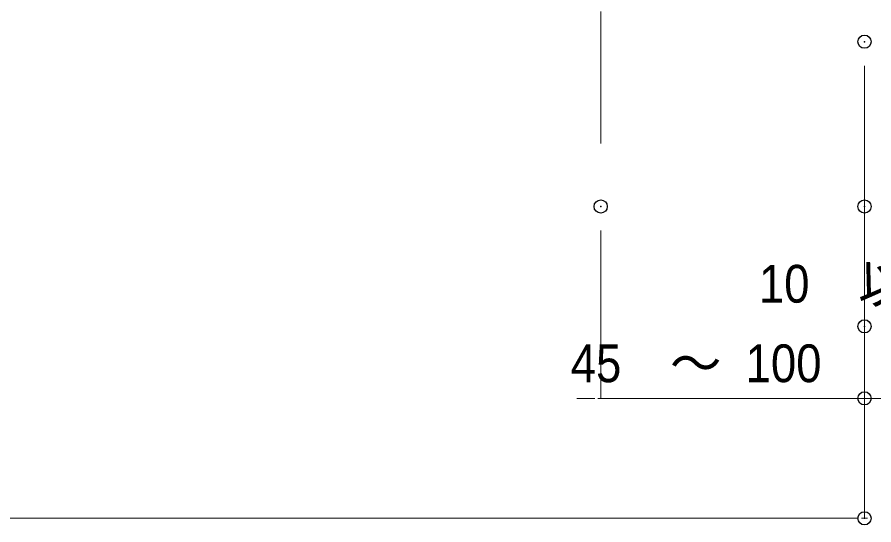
# Model space of a CAD drawing. Units: millimetres, scale not verified. Extents: x -1200 to 1200, y -500 to 500.
# Drawn here: x 982.35 to 1018.09, y -73.74 to -52.57 of the extents above; entities that cross this region are included whole.
import ezdxf
from ezdxf.enums import TextEntityAlignment as Align

# ---------------------------------------------------------------- set-up
doc = ezdxf.new("R2010")
doc.units = ezdxf.units.MM
doc.header["$LTSCALE"] = 1.1
doc.header["$PDMODE"] = 32
doc.header["$PDSIZE"] = 0.55
doc.linetypes.add('CHAIN1', pattern=[8, 5, -1, 1, -1])
for name, color, linetype, lineweight in [('0-0_一般', 7, 'Continuous', 9), ('0-1_0', 7, 'Continuous', 9), ('0-3_寸法', 7, 'Continuous', 9)]:
    doc.layers.add(name, color=color, linetype=linetype, lineweight=lineweight)
doc.layers.add('0-A_Defpoints', color=7, linetype='Continuous')
doc.styles.add('Osaka', font='')
doc.styles.get('Osaka').set_extended_font_data('Osaka')

# ---------------------------------------------------------------- blocks, each defined once
blk = doc.blocks.new('_DOT')
at = {"layer": '0-1_0'}
for p, q in [((-2.5, 0), (-5, 0)), ((-1.25, 0), (1.25, 0))]:
    blk.add_line(p, q, dxfattribs=at)

msp = doc.modelspace()

# ---------------------------------------------------------------- linework, layer by layer
at = {"layer": '0-0_一般', "linetype": 'CHAIN1'}
msp.add_line((1006.696, -57.838), (1006.696, -29.638), dxfattribs=at)
at = {"layer": '0-3_寸法'}
for p, q in [((1017.696, -54.595), (1017.696, -68.464)), ((1006.696, -61.464), (1006.696, -68.464)), ((1017.696, -61.464), (1017.696, -68.464)), ((1017.696, -66.464), (1017.696, -73.464)), ((1006.195, -68.464), (1005.694, -68.464)), ((1006.696, -68.464), (1017.696, -68.464)), ((1017.195, -68.464), (1016.694, -68.464)), ((1019.696, -68.464), (1017.696, -68.464)), ((842.196, -73.464), (1017.195, -73.464))]:
    msp.add_line(p, q, dxfattribs=at)
at = {"layer": '0-A_Defpoints'}
for p in [(1017.696, -53.595), (1006.696, -60.464), (1017.696, -60.464), (1017.696, -65.464), (1017.696, -68.464), (1017.696, -73.464)]:
    msp.add_point(p, dxfattribs=at)

# ---------------------------------------------------------------- block references
at = {"layer": '0-3_寸法', "xscale": 0.1001489, "yscale": 0.1001489}
for p in [(1006.696, -68.464), (1017.696, -68.464), (1017.696, -73.464)]:
    msp.add_blockref('_DOT', p, dxfattribs=at)
at = {"layer": '0-3_寸法', "xscale": 0.1001489, "yscale": 0.1001489, "rotation": 180}
msp.add_blockref('_DOT', (1017.696, -68.464), dxfattribs=at)

# ---------------------------------------------------------------- texts
at = {"layer": '0-3_寸法', "style": 'Osaka', "width": 0.9}
for s, p in [('10', (1013.294, -64.947)), ('45', (1005.445, -68.264)), ('100', (1012.741, -68.264))]:
    msp.add_text(s, height=1.576, dxfattribs=at).set_placement(p, align=Align.BOTTOM_LEFT)
at = {"layer": '0-3_寸法', "style": 'Osaka'}
for s, p in [('以上', (1017.431, -64.947)), ('～', (1009.582, -68.264))]:
    msp.add_text(s, height=1.576, dxfattribs=at).set_placement(p, align=Align.BOTTOM_LEFT)

doc.saveas('drawing.dxf')
